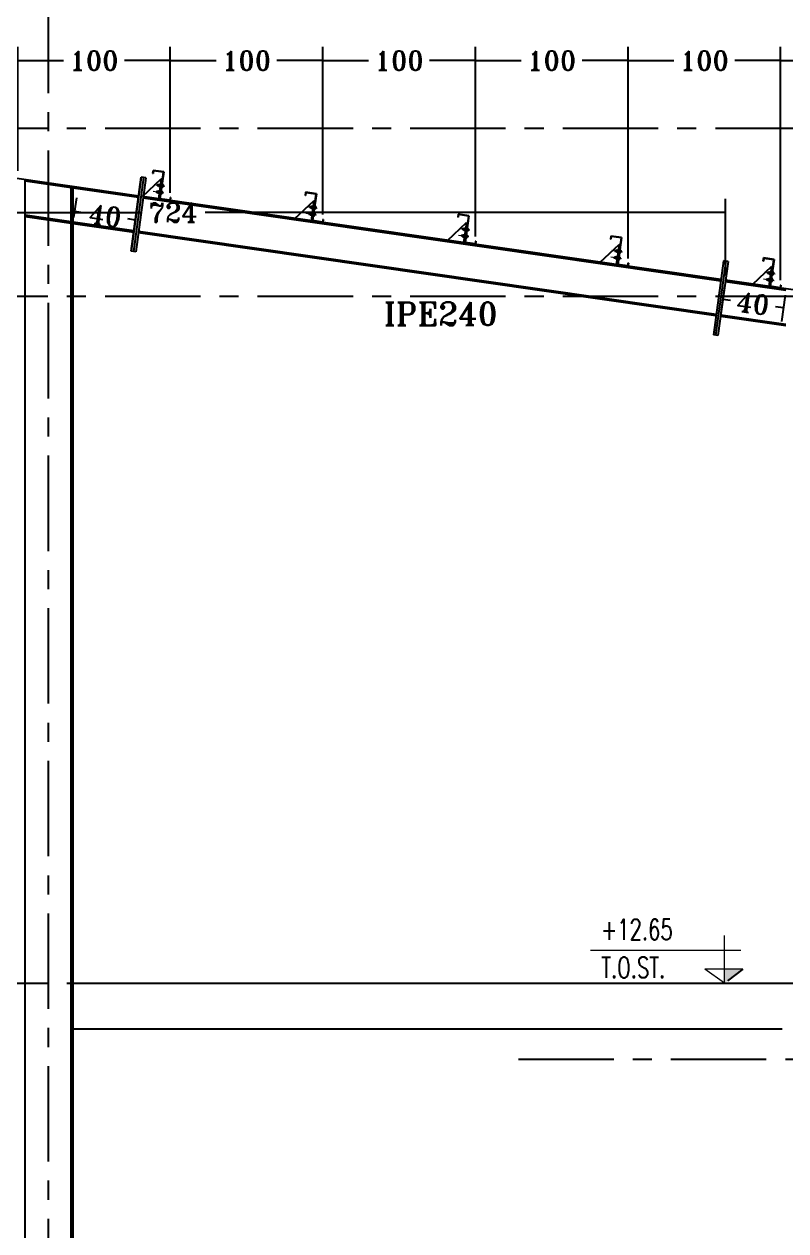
# Model space of a CAD drawing. Header units: inches. Extents: x 460503 to 460688, y 47570 to 48852.
# Drawn here: x 460543.02 to 460553.01, y 48037.33 to 48053.14 of the extents above; entities that cross this region are included whole.
import ezdxf

# ---------------------------------------------------------------- set-up
doc = ezdxf.new("R2010")
doc.units = ezdxf.units.IN
doc.header["$MEASUREMENT"] = 0
doc.linetypes.add('CENTER', pattern=[2, 1.25, -0.25, 0.25, -0.25])
doc.linetypes.add('HIDDEN', pattern=[0.375, 0.25, -0.125])
doc.layers.add('2', color=2, linetype='Continuous', lineweight=9)
doc.layers.add('TEXT', color=250, linetype='Continuous', lineweight=30)
for name, color, linetype in [('2H', 2, 'HIDDEN'), ('3', 3, 'HIDDEN'), ('3G', 3, 'Continuous'), ('AXE', 1, 'CENTER'), ('LEVEL', 3, 'HIDDEN'), ('TIE', 2, 'Continuous')]:
    doc.layers.add(name, color=color, linetype=linetype)
doc.styles.add('ROMANS', font='ROMANS', dxfattribs={"width": 0.8})
doc.styles.add('ROMANT', font='romant')
doc.dimstyles.new('1-50', dxfattribs={"dimscale": 0, "dimtxt": 0.25, "dimasz": 0.18, "dimexe": 0.18, "dimexo": 0.0625, "dimgap": 0.09, "dimtad": 0, "dimdec": 0, "dimlfac": 50, "dimzin": 0, "dimdsep": 46, "dimtxsty": 'ROMANT', "dimblk": 'OBLIQUE', "dimcen": 0.09, "dimclrd": 1, "dimclre": 1, "dimclrt": 2, "dimadec": 0, "dimazin": 0, "dimtfac": 1, "dimtdec": 0, "dimtofl": 0, "dimtmove": 2, "dimatfit": 3, "dimldrblk": 'OBLIQUE', "dimfxl": 0.18, "dimtolj": 1, "dimtzin": 0, "dimarcsym": 0})

# ---------------------------------------------------------------- blocks, each defined once
blk = doc.blocks.new('TIE')
at = {"layer": 'TIE'}
for p, q in [((-3.48, 20), (4.44, 21.17)), ((-3.48, 20), (-0.54, 0.21)), ((-3.13, 19.74), (4.19, 20.83)), ((-3.13, 19.74), (-0.2, -0.04)), ((4.19, 20.83), (4.48, 18.85)), ((4.44, 21.17), (4.78, 18.9)), ((4.48, 18.85), (4.78, 18.9)), ((-1.61, 14.91), (-2.4, 14.8)), ((-1.61, 14.91), (-2.4, 14.8)), ((12.45, 1.85), (-1.61, 14.91)), ((-1.61, 14.91), (0.59, 0.09)), ((-8.45, 1.06), (-8.15, 1.1)), ((-8.45, 1.06), (-8.11, -1.22)), ((-8.15, 1.1), (-7.86, -0.87)), ((-7.86, -0.87), (-0.54, 0.21)), ((-0.2, -0.04), (12.45, 1.85)), ((-8.11, -1.22), (-0.2, -0.04))]:
    blk.add_line(p, q, dxfattribs=at)
blk = doc.blocks.new('*D542')
at = {"color": 1, "lineweight": -2, "transparency": 16777216}
for p, q in [((460537.735, 48051.672), (460537.735, 48050.496)), ((460552.213, 48049.851), (460552.213, 48050.856)), ((460537.735, 48050.676), (460544.557, 48050.676)), ((460552.213, 48050.676), (460545.392, 48050.676))]:
    blk.add_line(p, q, dxfattribs=at)
at = {"layer": 'Defpoints', "color": 0, "transparency": 16777216}
for p in [(460537.735, 48051.735), (460537.735, 48050.676), (460552.213, 48049.788, 0.005)]:
    blk.add_point(p, dxfattribs=at)
at = {"color": 2, "transparency": 16777216, "insert": (460544.974, 48050.676), "char_height": 0.25, "attachment_point": 5, "style": 'ROMANT'}
blk.add_mtext('\\A1;724', dxfattribs=at)
blk = doc.blocks.new('_OBLIQUE')
blk = doc.blocks.new('*D554')
at = {"color": 1, "lineweight": -2, "transparency": 16777216}
for p, q in [((460542.936, 48051.223), (460542.936, 48052.847)), ((460544.936, 48050.936), (460544.936, 48052.847)), ((460542.936, 48052.667), (460543.536, 48052.667)), ((460544.936, 48052.667), (460544.335, 48052.667))]:
    blk.add_line(p, q, dxfattribs=at)
at = {"layer": 'Defpoints', "color": 0, "transparency": 16777216}
for p in [(460544.936, 48052.667), (460542.936, 48051.161), (460544.936, 48050.874)]:
    blk.add_point(p, dxfattribs=at)
at = {"color": 2, "transparency": 16777216, "insert": (460543.936, 48052.667), "char_height": 0.25, "attachment_point": 5, "rotation": 0, "style": 'ROMANT'}
blk.add_mtext('\\A1;100', dxfattribs=at)
blk = doc.blocks.new('*D555')
at = {"color": 1, "lineweight": -2, "transparency": 16777216}
for p, q in [((460544.936, 48050.936), (460544.936, 48052.847)), ((460546.936, 48050.649), (460546.936, 48052.847)), ((460544.936, 48052.667), (460545.536, 48052.667)), ((460546.936, 48052.667), (460546.335, 48052.667))]:
    blk.add_line(p, q, dxfattribs=at)
at = {"layer": 'Defpoints', "color": 0, "transparency": 16777216}
for p in [(460546.936, 48052.667), (460544.936, 48050.874), (460546.936, 48050.587)]:
    blk.add_point(p, dxfattribs=at)
at = {"color": 2, "transparency": 16777216, "insert": (460545.936, 48052.667), "char_height": 0.25, "attachment_point": 5, "rotation": 0, "style": 'ROMANT'}
blk.add_mtext('\\A1;100', dxfattribs=at)
blk = doc.blocks.new('*D556')
at = {"color": 1, "lineweight": -2, "transparency": 16777216}
for p, q in [((460546.936, 48050.649), (460546.936, 48052.847)), ((460548.936, 48050.362), (460548.936, 48052.847)), ((460546.936, 48052.667), (460547.536, 48052.667)), ((460548.936, 48052.667), (460548.335, 48052.667))]:
    blk.add_line(p, q, dxfattribs=at)
at = {"layer": 'Defpoints', "color": 0, "transparency": 16777216}
for p in [(460548.936, 48052.667), (460546.936, 48050.587), (460548.936, 48050.3)]:
    blk.add_point(p, dxfattribs=at)
at = {"color": 2, "transparency": 16777216, "insert": (460547.936, 48052.667), "char_height": 0.25, "attachment_point": 5, "rotation": 0, "style": 'ROMANT'}
blk.add_mtext('\\A1;100', dxfattribs=at)
blk = doc.blocks.new('*D557')
at = {"color": 1, "lineweight": -2, "transparency": 16777216}
for p, q in [((460548.936, 48050.362), (460548.936, 48052.847)), ((460550.936, 48050.075), (460550.936, 48052.847)), ((460548.936, 48052.667), (460549.536, 48052.667)), ((460550.936, 48052.667), (460550.335, 48052.667))]:
    blk.add_line(p, q, dxfattribs=at)
at = {"layer": 'Defpoints', "color": 0, "transparency": 16777216}
for p in [(460550.936, 48052.667), (460548.936, 48050.3), (460550.936, 48050.013)]:
    blk.add_point(p, dxfattribs=at)
at = {"color": 2, "transparency": 16777216, "insert": (460549.936, 48052.667), "char_height": 0.25, "attachment_point": 5, "rotation": 0, "style": 'ROMANT'}
blk.add_mtext('\\A1;100', dxfattribs=at)
blk = doc.blocks.new('*D558')
at = {"color": 1, "lineweight": -2, "transparency": 16777216}
for p, q in [((460550.936, 48050.075), (460550.936, 48052.847)), ((460552.936, 48049.788), (460552.936, 48052.847)), ((460550.936, 48052.667), (460551.536, 48052.667)), ((460552.936, 48052.667), (460552.335, 48052.667))]:
    blk.add_line(p, q, dxfattribs=at)
at = {"layer": 'Defpoints', "color": 0, "transparency": 16777216}
for p in [(460552.936, 48052.667), (460550.936, 48050.013), (460552.936, 48049.726)]:
    blk.add_point(p, dxfattribs=at)
at = {"color": 2, "transparency": 16777216, "insert": (460551.936, 48052.667), "char_height": 0.25, "attachment_point": 5, "rotation": 0, "style": 'ROMANT'}
blk.add_mtext('\\A1;100', dxfattribs=at)
blk = doc.blocks.new('*D559')
at = {"color": 1, "lineweight": -2, "transparency": 16777216}
for p, q in [((460552.936, 48049.788), (460552.936, 48052.847)), ((460554.935, 48049.501), (460554.935, 48052.847)), ((460552.936, 48052.667), (460553.536, 48052.667)), ((460554.935, 48052.667), (460554.335, 48052.667))]:
    blk.add_line(p, q, dxfattribs=at)
at = {"layer": 'Defpoints', "color": 0, "transparency": 16777216}
for p in [(460554.935, 48052.667), (460552.936, 48049.726), (460554.935, 48049.439, 0.005)]:
    blk.add_point(p, dxfattribs=at)
at = {"color": 2, "transparency": 16777216, "insert": (460553.936, 48052.667), "char_height": 0.25, "attachment_point": 5, "rotation": 0, "style": 'ROMANT'}
blk.add_mtext('\\A1;100', dxfattribs=at)
blk = doc.blocks.new('*D624')
at = {"color": 1, "lineweight": -2, "transparency": 16777216}
for p, q in [((460552.202, 48049.706), (460552.153, 48049.363)), ((460552.996, 48049.592), (460552.947, 48049.249)), ((460552.178, 48049.541), (460552.28, 48049.527)), ((460552.973, 48049.427), (460552.871, 48049.442))]:
    blk.add_line(p, q, dxfattribs=at)
at = {"layer": 'Defpoints', "color": 0, "transparency": 16777216}
for p in [(460552.211, 48049.768, 0.005), (460553.005, 48049.654, 0.005), (460552.178, 48049.541)]:
    blk.add_point(p, dxfattribs=at)
at = {"color": 2, "transparency": 16777216, "insert": (460552.575, 48049.484), "char_height": 0.25, "attachment_point": 5, "rotation": 351.8333, "style": 'ROMANT'}
blk.add_mtext('\\A1;40', dxfattribs=at)
blk = doc.blocks.new('*D625')
at = {"color": 1, "lineweight": -2, "transparency": 16777216}
for p, q in [((460543.674, 48050.612), (460543.711, 48050.87)), ((460544.469, 48050.498), (460544.506, 48050.756)), ((460543.686, 48050.692), (460543.788, 48050.677)), ((460544.48, 48050.577), (460544.378, 48050.592))]:
    blk.add_line(p, q, dxfattribs=at)
at = {"layer": 'Defpoints', "color": 0, "transparency": 16777216}
for p in [(460543.665, 48050.55, 0.002), (460544.48, 48050.577), (460544.46, 48050.436, 0.002)]:
    blk.add_point(p, dxfattribs=at)
at = {"color": 2, "transparency": 16777216, "insert": (460544.083, 48050.635), "char_height": 0.25, "attachment_point": 5, "rotation": 351.8333, "style": 'ROMANT'}
blk.add_mtext('\\A1;40', dxfattribs=at)

msp = doc.modelspace()

# ---------------------------------------------------------------- linework, layer by layer
at = {"layer": '2'}
for p, q in [((460544.72541626, 48051.04195408), (460544.86342571, 48051.02194012)), ((460544.76726606, 48051.0466356), (460544.76421139, 48051.02557166)), ((460544.76421139, 48051.02557166), (460544.78071138, 48051.02317885)), ((460544.76478059, 48051.02949668), (460544.77615358, 48051.04534675)), ((460544.76616278, 48051.03902781), (460544.77121114, 48051.04606349)), ((460544.76711848, 48051.02515008), (460544.78109601, 48051.04463)), ((460544.76726606, 48051.0466356), (460544.78376605, 48051.04424279)), ((460544.77206091, 48051.02443333), (460544.78313056, 48051.03986064)), ((460544.77700335, 48051.02371659), (460544.78174837, 48051.03032952)), ((460544.78416666, 48051.04700525), (460544.78031078, 48051.02041639)), ((460544.78031078, 48051.02041639), (460544.78322911, 48051.0158269)), ((460544.78145135, 48051.02270104), (460544.7806129, 48051.02220008)), ((460544.78189387, 48051.02473098), (460544.78110428, 48051.02558847)), ((460544.78322911, 48051.0158269), (460544.79639191, 48051.01391804)), ((460544.78444972, 48051.042866), (460544.78353017, 48051.04231658)), ((460544.78474715, 48051.04491698), (460544.78402155, 48051.04570498)), ((460544.78826849, 48051.0505767), (460544.78416666, 48051.04700525)), ((460544.78463227, 48051.0232868), (460544.79748036, 48051.02142359)), ((460544.78748555, 48051.0434728), (460544.80040618, 48051.04159907)), ((460544.78826849, 48051.0505767), (460544.80143129, 48051.04866784)), ((460544.80145674, 48051.04884335), (460544.79636646, 48051.01374254)), ((460544.80143129, 48051.04866784), (460544.79639191, 48051.01391804)), ((460544.79786699, 48051.01173298), (460544.80137707, 48051.01122396)), ((460544.8084769, 48051.04782529), (460544.80338662, 48051.01272448)), ((460544.80346629, 48051.05034387), (460544.80697638, 48051.04983484)), ((460544.80440443, 48051.01974292), (460544.82371153, 48051.01695457)), ((460544.8074591, 48051.04080686), (460544.8267662, 48051.03801851)), ((460544.827784, 48051.04503694), (460544.82269373, 48051.00993613)), ((460544.83477871, 48051.04384338), (460544.82973934, 48051.00909358)), ((460544.82979356, 48051.04653747), (460544.83330364, 48051.04602844)), ((460544.84037251, 48051.01670033), (460544.83103875, 48051.0180539)), ((460544.8428856, 48051.03351897), (460544.8334793, 48051.03488306)), ((460544.84336037, 48051.04259888), (460544.83477871, 48051.04384338)), ((460544.843256, 48051.01523512), (460544.8439176, 48051.01451661)), ((460544.84340834, 48051.01730713), (460544.84440898, 48051.01790501)), ((460544.84727353, 48051.03735826), (460544.84356162, 48051.01176223)), ((460544.845624, 48051.0320748), (460544.8463496, 48051.0312868)), ((460544.84592143, 48051.03412577), (460544.84684098, 48051.03467519)), ((460544.71302228, 48050.95463876), (460544.85103172, 48050.9346248)), ((460544.75460922, 48050.9593584), (460544.75155455, 48050.93829446)), ((460544.75155455, 48050.93829446), (460544.76805455, 48050.93590165)), ((460544.75212376, 48050.94221948), (460544.76349674, 48050.95806955)), ((460544.75350595, 48050.95175061), (460544.7585543, 48050.95878629)), ((460544.75446164, 48050.93787288), (460544.76843918, 48050.9573528)), ((460544.75460922, 48050.9593584), (460544.77110922, 48050.95696559)), ((460544.75940408, 48050.93715613), (460544.77047372, 48050.95258344)), ((460544.76434652, 48050.93643939), (460544.76909153, 48050.94305232)), ((460544.77150982, 48050.95972805), (460544.76765394, 48050.93313919)), ((460544.76765394, 48050.93313919), (460544.77057228, 48050.9285497)), ((460544.76879451, 48050.93542384), (460544.76795606, 48050.93492288)), ((460544.76923703, 48050.93745378), (460544.76844744, 48050.93831127)), ((460544.77057228, 48050.9285497), (460544.78373508, 48050.92664084)), ((460544.77179288, 48050.9555888), (460544.77087333, 48050.95503938)), ((460544.77209031, 48050.95763978), (460544.77136471, 48050.95842778)), ((460544.77561165, 48050.9632995), (460544.77150982, 48050.95972805)), ((460544.77197543, 48050.9360096), (460544.78482352, 48050.93414639)), ((460544.77482871, 48050.95619561), (460544.78774935, 48050.95432187)), ((460544.77561165, 48050.9632995), (460544.78877445, 48050.96139064)), ((460544.7887999, 48050.96156615), (460544.78370963, 48050.92646534)), ((460544.78877445, 48050.96139064), (460544.78373508, 48050.92664084)), ((460544.78521015, 48050.92445578), (460544.78872023, 48050.92394676)), ((460544.79582007, 48050.96054809), (460544.79072979, 48050.92544728)), ((460544.79080946, 48050.96306667), (460544.79431954, 48050.96255764)), ((460544.79174759, 48050.93246572), (460544.81105469, 48050.92967737)), ((460544.79480226, 48050.95352966), (460544.81410936, 48050.95074131)), ((460544.81512717, 48050.95775974), (460544.81003689, 48050.92265893)), ((460544.81153742, 48050.92064938), (460544.8150475, 48050.92014035)), ((460544.82212188, 48050.95656618), (460544.8170825, 48050.92181638)), ((460544.82566416, 48050.92057188), (460544.8170825, 48050.92181638)), ((460544.81713672, 48050.95926027), (460544.8206468, 48050.95875124)), ((460544.82771567, 48050.92942313), (460544.81838192, 48050.9307767)), ((460544.83022876, 48050.94624177), (460544.82082246, 48050.94760586)), ((460544.83070354, 48050.95532168), (460544.82212188, 48050.95656618)), ((460544.82419425, 48051.00792658), (460544.82770433, 48051.00741755)), ((460544.838321, 48051.00784908), (460544.82973934, 48051.00909358)), ((460544.83059916, 48050.92795792), (460544.83126077, 48050.92723941)), ((460544.8307515, 48050.93002993), (460544.83175215, 48050.93062781)), ((460544.83461669, 48050.95008106), (460544.83090478, 48050.92448503)), ((460544.83296716, 48050.9447976), (460544.83369276, 48050.9440096)), ((460544.83326459, 48050.94684857), (460544.83418414, 48050.94739799)), ((460546.72541627, 48050.75493516), (460546.86342572, 48050.7349212)), ((460546.76726607, 48050.75961668), (460546.7642114, 48050.73855274)), ((460546.7642114, 48050.73855274), (460546.7807114, 48050.73615993)), ((460546.76478061, 48050.74247776), (460546.77615359, 48050.75832783)), ((460546.7661628, 48050.75200889), (460546.77121115, 48050.75904457)), ((460546.76711849, 48050.73813116), (460546.78109603, 48050.75761108)), ((460546.76726607, 48050.75961668), (460546.78376607, 48050.75722387)), ((460546.77206093, 48050.73741441), (460546.78313057, 48050.75284172)), ((460546.77700337, 48050.73669767), (460546.78174838, 48050.7433106)), ((460546.78416668, 48050.75998634), (460546.78031079, 48050.73339747)), ((460546.78031079, 48050.73339747), (460546.78322913, 48050.72880798)), ((460546.78145136, 48050.73568213), (460546.78061291, 48050.73518116)), ((460546.78189388, 48050.73771206), (460546.78110429, 48050.73856955)), ((460546.78322913, 48050.72880798), (460546.79639193, 48050.72689912)), ((460546.78444973, 48050.75584709), (460546.78353018, 48050.75529766)), ((460546.78474716, 48050.75789806), (460546.78402156, 48050.75868606)), ((460546.7882685, 48050.76355778), (460546.78416668, 48050.75998634)), ((460546.78463228, 48050.73626788), (460546.79748037, 48050.73440467)), ((460546.78748556, 48050.75645389), (460546.8004062, 48050.75458015)), ((460546.7882685, 48050.76355778), (460546.8014313, 48050.76164892)), ((460546.80145675, 48050.76182443), (460546.79636648, 48050.72672362)), ((460546.8014313, 48050.76164892), (460546.79639193, 48050.72689912)), ((460546.797867, 48050.72471406), (460546.80137708, 48050.72420504)), ((460546.80847692, 48050.76080637), (460546.80338664, 48050.72570556)), ((460546.80346631, 48050.76332495), (460546.80697639, 48050.76281592)), ((460546.80440444, 48050.732724), (460546.82371155, 48050.72993565)), ((460546.80745911, 48050.75378794), (460546.82676621, 48050.75099959)), ((460546.82778402, 48050.75801802), (460546.82269374, 48050.72291721)), ((460546.82419427, 48050.72090766), (460546.82770435, 48050.72039863)), ((460546.83477873, 48050.75682446), (460546.82973935, 48050.72207466)), ((460546.83832101, 48050.72083016), (460546.82973935, 48050.72207466)), ((460546.82979357, 48050.75951855), (460546.83330365, 48050.75900952)), ((460546.84037252, 48050.72968141), (460546.83103877, 48050.73103498)), ((460546.84288561, 48050.74650005), (460546.83347931, 48050.74786414)), ((460546.84336039, 48050.75557996), (460546.83477873, 48050.75682446)), ((460546.84325601, 48050.7282162), (460546.84391762, 48050.72749769)), ((460546.84340835, 48050.73028821), (460546.844409, 48050.73088609)), ((460546.84727354, 48050.75033934), (460546.84356163, 48050.72474331)), ((460546.84562401, 48050.74505588), (460546.84634961, 48050.74426788)), ((460546.84592144, 48050.74710685), (460546.84684099, 48050.74765627)), ((460546.71302229, 48050.66761984), (460546.85103174, 48050.64760588)), ((460546.75460924, 48050.67233948), (460546.75155457, 48050.65127554)), ((460546.75155457, 48050.65127554), (460546.76805456, 48050.64888273)), ((460546.75212377, 48050.65520056), (460546.76349676, 48050.67105063)), ((460546.75350596, 48050.66473169), (460546.75855432, 48050.67176737)), ((460546.75446166, 48050.65085396), (460546.76843919, 48050.67033388)), ((460546.75460924, 48050.67233948), (460546.77110923, 48050.66994667)), ((460546.75940409, 48050.65013721), (460546.77047374, 48050.66556452)), ((460546.76434653, 48050.64942047), (460546.76909154, 48050.6560334)), ((460546.77150984, 48050.67270914), (460546.76765395, 48050.64612027)), ((460546.76765395, 48050.64612027), (460546.77057229, 48050.64153078)), ((460546.76879453, 48050.64840493), (460546.76795608, 48050.64790396)), ((460546.76923704, 48050.65043486), (460546.76844746, 48050.65129235)), ((460546.77057229, 48050.64153078), (460546.78373509, 48050.63962192)), ((460546.77179289, 48050.66856989), (460546.77087335, 48050.66802046)), ((460546.77209032, 48050.67062086), (460546.77136473, 48050.67140886)), ((460546.77561166, 48050.67628058), (460546.77150984, 48050.67270914)), ((460546.77197545, 48050.64899069), (460546.78482354, 48050.64712747)), ((460546.77482873, 48050.66917669), (460546.78774936, 48050.66730295)), ((460546.77561166, 48050.67628058), (460546.78877447, 48050.67437172)), ((460546.78879992, 48050.67454723), (460546.78370964, 48050.63944642)), ((460546.78877447, 48050.67437172), (460546.78373509, 48050.63962192)), ((460546.78521017, 48050.63743686), (460546.78872025, 48050.63692784)), ((460546.79582008, 48050.67352917), (460546.7907298, 48050.63842836)), ((460546.79080947, 48050.67604775), (460546.79431955, 48050.67553873)), ((460546.79174761, 48050.6454468), (460546.81105471, 48050.64265845)), ((460546.79480228, 48050.66651074), (460546.81410938, 48050.66372239)), ((460546.81512718, 48050.67074082), (460546.8100369, 48050.63564001)), ((460546.81153743, 48050.63363046), (460546.81504751, 48050.63312143)), ((460546.82212189, 48050.66954726), (460546.81708252, 48050.63479746)), ((460546.82566418, 48050.63355296), (460546.81708252, 48050.63479746)), ((460546.81713674, 48050.67224135), (460546.82064682, 48050.67173232)), ((460546.82771569, 48050.64240421), (460546.81838193, 48050.64375778)), ((460546.83022878, 48050.65922285), (460546.82082248, 48050.66058694)), ((460546.83070355, 48050.66830276), (460546.82212189, 48050.66954726)), ((460546.83059918, 48050.640939), (460546.83126078, 48050.64022049)), ((460546.83075152, 48050.64301101), (460546.83175216, 48050.64360889)), ((460546.8346167, 48050.66306214), (460546.8309048, 48050.63746611)), ((460546.83296718, 48050.65777868), (460546.83369277, 48050.65699068)), ((460546.83326461, 48050.65982965), (460546.83418416, 48050.66037907)), ((460548.71302229, 48050.38060093), (460548.85103174, 48050.36058696)), ((460548.72541627, 48050.46791625), (460548.86342572, 48050.44790228)), ((460548.75460924, 48050.38532057), (460548.75155457, 48050.36425663)), ((460548.75212377, 48050.36818165), (460548.76349676, 48050.38403171)), ((460548.75350596, 48050.37771277), (460548.75855432, 48050.38474846)), ((460548.75446166, 48050.36383504), (460548.76843919, 48050.38331496)), ((460548.75460924, 48050.38532057), (460548.77110923, 48050.38292776)), ((460548.75940409, 48050.3631183), (460548.77047374, 48050.3785456)), ((460548.76726607, 48050.47259777), (460548.7642114, 48050.45153383)), ((460548.7642114, 48050.45153383), (460548.7807114, 48050.44914102)), ((460548.76478061, 48050.45545885), (460548.77615359, 48050.47130891)), ((460548.7661628, 48050.46498997), (460548.77121115, 48050.47202566)), ((460548.76711849, 48050.45111224), (460548.78109603, 48050.47059216)), ((460548.76726607, 48050.47259777), (460548.78376607, 48050.47020496)), ((460548.77150984, 48050.38569022), (460548.76765395, 48050.35910136)), ((460548.77179289, 48050.38155097), (460548.77087335, 48050.38100155)), ((460548.77209032, 48050.38360194), (460548.77136473, 48050.38438994)), ((460548.77561166, 48050.38926166), (460548.77150984, 48050.38569022)), ((460548.77206093, 48050.4503955), (460548.78313057, 48050.4658228)), ((460548.77482873, 48050.38215777), (460548.78774936, 48050.38028403)), ((460548.77561166, 48050.38926166), (460548.78877447, 48050.38735281)), ((460548.77700337, 48050.44967875), (460548.78174838, 48050.45629168)), ((460548.78416668, 48050.47296742), (460548.78031079, 48050.44637856)), ((460548.78031079, 48050.44637856), (460548.78322913, 48050.44178906)), ((460548.78145136, 48050.44866321), (460548.78061291, 48050.44816224)), ((460548.78189388, 48050.45069314), (460548.78110429, 48050.45155064)), ((460548.78322913, 48050.44178906), (460548.79639193, 48050.43988021)), ((460548.78444973, 48050.46882817), (460548.78353018, 48050.46827875)), ((460548.78879992, 48050.38752831), (460548.78370964, 48050.3524275)), ((460548.78877447, 48050.38735281), (460548.78373509, 48050.35260301)), ((460548.78474716, 48050.47087914), (460548.78402156, 48050.47166714)), ((460548.7882685, 48050.47653886), (460548.78416668, 48050.47296742)), ((460548.78463228, 48050.44924897), (460548.79748037, 48050.44738575)), ((460548.78748556, 48050.46943497), (460548.8004062, 48050.46756123)), ((460548.7882685, 48050.47653886), (460548.8014313, 48050.47463001)), ((460548.79582008, 48050.38651025), (460548.7907298, 48050.35140945)), ((460548.79080947, 48050.38902884), (460548.79431955, 48050.38851981)), ((460548.79480228, 48050.37949182), (460548.81410938, 48050.37670347)), ((460548.80145675, 48050.47480551), (460548.79636648, 48050.4397047)), ((460548.8014313, 48050.47463001), (460548.79639193, 48050.43988021)), ((460548.797867, 48050.43769515), (460548.80137708, 48050.43718612)), ((460548.80847692, 48050.47378745), (460548.80338664, 48050.43868665)), ((460548.80346631, 48050.47630604), (460548.80697639, 48050.47579701)), ((460548.80440444, 48050.44570508), (460548.82371155, 48050.44291673)), ((460548.80745911, 48050.46676902), (460548.82676621, 48050.46398067)), ((460548.81512718, 48050.3837219), (460548.8100369, 48050.3486211)), ((460548.82212189, 48050.38252834), (460548.81708252, 48050.34777854)), ((460548.81713674, 48050.38522243), (460548.82064682, 48050.3847134)), ((460548.83070355, 48050.38128384), (460548.82212189, 48050.38252834)), ((460548.82778402, 48050.4709991), (460548.82269374, 48050.4358983)), ((460548.82419427, 48050.43388874), (460548.82770435, 48050.43337971)), ((460548.83477873, 48050.46980554), (460548.82973935, 48050.43505574)), ((460548.83832101, 48050.43381124), (460548.82973935, 48050.43505574)), ((460548.82979357, 48050.47249963), (460548.83330365, 48050.4719906)), ((460548.84037252, 48050.44266249), (460548.83103877, 48050.44401606)), ((460548.84288561, 48050.45948113), (460548.83347931, 48050.46084522)), ((460548.84336039, 48050.46856104), (460548.83477873, 48050.46980554)), ((460548.84325601, 48050.44119728), (460548.84391762, 48050.44047878)), ((460548.84340835, 48050.44326929), (460548.844409, 48050.44386717)), ((460548.84727354, 48050.46332042), (460548.84356163, 48050.43772439)), ((460548.84562401, 48050.45803696), (460548.84634961, 48050.45724896)), ((460548.84592144, 48050.46008793), (460548.84684099, 48050.46063736)), ((460548.75155457, 48050.36425663), (460548.76805456, 48050.36186382)), ((460548.76434653, 48050.36240155), (460548.76909154, 48050.36901448)), ((460548.76765395, 48050.35910136), (460548.77057229, 48050.35451186)), ((460548.76879453, 48050.36138601), (460548.76795608, 48050.36088504)), ((460548.76923704, 48050.36341594), (460548.76844746, 48050.36427344)), ((460548.77057229, 48050.35451186), (460548.78373509, 48050.35260301)), ((460548.77197545, 48050.36197177), (460548.78482354, 48050.36010855)), ((460548.78521017, 48050.35041795), (460548.78872025, 48050.34990892)), ((460548.79174761, 48050.35842788), (460548.81105471, 48050.35563953)), ((460548.81153743, 48050.34661154), (460548.81504751, 48050.34610251)), ((460548.82566418, 48050.34653404), (460548.81708252, 48050.34777854)), ((460548.82771569, 48050.35538529), (460548.81838193, 48050.35673886)), ((460548.83022878, 48050.37220393), (460548.82082248, 48050.37356802)), ((460548.83059918, 48050.35392008), (460548.83126078, 48050.35320158)), ((460548.83075152, 48050.35599209), (460548.83175216, 48050.35658997)), ((460548.8346167, 48050.37604322), (460548.8309048, 48050.35044719)), ((460548.83296718, 48050.37075976), (460548.83369277, 48050.36997176)), ((460548.83326461, 48050.37281073), (460548.83418416, 48050.37336016)), ((460550.71302229, 48050.09358201), (460550.85103174, 48050.07356804)), ((460550.72541627, 48050.18089733), (460550.86342572, 48050.16088336)), ((460550.75460924, 48050.09830165), (460550.75155457, 48050.07723771)), ((460550.75155457, 48050.07723771), (460550.76805456, 48050.0748449)), ((460550.75212377, 48050.08116273), (460550.76349676, 48050.09701279)), ((460550.75350596, 48050.09069385), (460550.75855432, 48050.09772954)), ((460550.75446166, 48050.07681613), (460550.76843919, 48050.09629605)), ((460550.75460924, 48050.09830165), (460550.77110923, 48050.09590884)), ((460550.75940409, 48050.07609938), (460550.77047374, 48050.09152669)), ((460550.76726607, 48050.18557885), (460550.7642114, 48050.16451491)), ((460550.7642114, 48050.16451491), (460550.7807114, 48050.1621221)), ((460550.76434653, 48050.07538263), (460550.76909154, 48050.08199556)), ((460550.76478061, 48050.16843993), (460550.77615359, 48050.18428999)), ((460550.7661628, 48050.17797105), (460550.77121115, 48050.18500674)), ((460550.76711849, 48050.16409333), (460550.78109603, 48050.18357325)), ((460550.76726607, 48050.18557885), (460550.78376607, 48050.18318604)), ((460550.77150984, 48050.0986713), (460550.76765395, 48050.07208244)), ((460550.76765395, 48050.07208244), (460550.77057229, 48050.06749294)), ((460550.76879453, 48050.07436709), (460550.76795608, 48050.07386612)), ((460550.76923704, 48050.07639702), (460550.76844746, 48050.07725452)), ((460550.77057229, 48050.06749294), (460550.78373509, 48050.06558409)), ((460550.77179289, 48050.09453205), (460550.77087335, 48050.09398263)), ((460550.77209032, 48050.09658302), (460550.77136473, 48050.09737102)), ((460550.77561166, 48050.10224274), (460550.77150984, 48050.0986713)), ((460550.77197545, 48050.07495285), (460550.78482354, 48050.07308964)), ((460550.77206093, 48050.16337658), (460550.78313057, 48050.17880389)), ((460550.77482873, 48050.09513885), (460550.78774936, 48050.09326512)), ((460550.77561166, 48050.10224274), (460550.78877447, 48050.10033389)), ((460550.77700337, 48050.16265983), (460550.78174838, 48050.16927276)), ((460550.78416668, 48050.1859485), (460550.78031079, 48050.15935964)), ((460550.78031079, 48050.15935964), (460550.78322913, 48050.15477014)), ((460550.78145136, 48050.16164429), (460550.78061291, 48050.16114332)), ((460550.78189388, 48050.16367422), (460550.78110429, 48050.16453172)), ((460550.78322913, 48050.15477014), (460550.79639193, 48050.15286129)), ((460550.78444973, 48050.18180925), (460550.78353018, 48050.18125983)), ((460550.78879992, 48050.10050939), (460550.78370964, 48050.06540858)), ((460550.78877447, 48050.10033389), (460550.78373509, 48050.06558409)), ((460550.78474716, 48050.18386022), (460550.78402156, 48050.18464822)), ((460550.7882685, 48050.18951994), (460550.78416668, 48050.1859485)), ((460550.78463228, 48050.16223005), (460550.79748037, 48050.16036684)), ((460550.78521017, 48050.06339903), (460550.78872025, 48050.06289)), ((460550.78748556, 48050.18241605), (460550.8004062, 48050.18054232)), ((460550.7882685, 48050.18951994), (460550.8014313, 48050.18761109)), ((460550.79582008, 48050.09949134), (460550.7907298, 48050.06439053)), ((460550.79080947, 48050.10200992), (460550.79431955, 48050.10150089)), ((460550.79174761, 48050.07140896), (460550.81105471, 48050.06862061)), ((460550.79480228, 48050.0924729), (460550.81410938, 48050.08968455)), ((460550.80145675, 48050.18778659), (460550.79636648, 48050.15268578)), ((460550.8014313, 48050.18761109), (460550.79639193, 48050.15286129)), ((460550.797867, 48050.15067623), (460550.80137708, 48050.1501672)), ((460550.80847692, 48050.18676854), (460550.80338664, 48050.15166773)), ((460550.80346631, 48050.18928712), (460550.80697639, 48050.18877809)), ((460550.80440444, 48050.15868616), (460550.82371155, 48050.15589781)), ((460550.80745911, 48050.1797501), (460550.82676621, 48050.17696175)), ((460550.81512718, 48050.09670299), (460550.8100369, 48050.06160218)), ((460550.82212189, 48050.09550943), (460550.81708252, 48050.06075963)), ((460550.81713674, 48050.09820351), (460550.82064682, 48050.09769449)), ((460550.82771569, 48050.06836638), (460550.81838193, 48050.06971995)), ((460550.83022878, 48050.08518502), (460550.82082248, 48050.08654911)), ((460550.83070355, 48050.09426492), (460550.82212189, 48050.09550943)), ((460550.82778402, 48050.18398019), (460550.82269374, 48050.14887938)), ((460550.82419427, 48050.14686982), (460550.82770435, 48050.1463608)), ((460550.83477873, 48050.18278663), (460550.82973935, 48050.14803683)), ((460550.83832101, 48050.14679232), (460550.82973935, 48050.14803683)), ((460550.82979357, 48050.18548071), (460550.83330365, 48050.18497168)), ((460550.83059918, 48050.06690116), (460550.83126078, 48050.06618266)), ((460550.83075152, 48050.06897318), (460550.83175216, 48050.06957106)), ((460550.8346167, 48050.0890243), (460550.8309048, 48050.06342828)), ((460550.84037252, 48050.15564358), (460550.83103877, 48050.15699715)), ((460550.83296718, 48050.08374084), (460550.83369277, 48050.08295284)), ((460550.83326461, 48050.08579182), (460550.83418416, 48050.08634124)), ((460550.84288561, 48050.17246222), (460550.83347931, 48050.17382631)), ((460550.84336039, 48050.18154212), (460550.83477873, 48050.18278663)), ((460550.84325601, 48050.15417836), (460550.84391762, 48050.15345986)), ((460550.84340835, 48050.15625038), (460550.844409, 48050.15684826)), ((460550.84727354, 48050.1763015), (460550.84356163, 48050.15070548)), ((460550.84562401, 48050.17101804), (460550.84634961, 48050.17023004)), ((460550.84592144, 48050.17306902), (460550.84684099, 48050.17361844)), ((460550.81153743, 48050.05959262), (460550.81504751, 48050.0590836)), ((460550.82566418, 48050.05951512), (460550.81708252, 48050.06075963)), ((460552.71302228, 48049.8065631), (460552.85103172, 48049.78654913)), ((460552.72541626, 48049.89387841), (460552.86342571, 48049.87386445)), ((460552.75460922, 48049.81128273), (460552.75155455, 48049.79021879)), ((460552.75155455, 48049.79021879), (460552.76805455, 48049.78782598)), ((460552.75212376, 48049.79414382), (460552.76349674, 48049.80999388)), ((460552.75350595, 48049.80367494), (460552.7585543, 48049.81071062)), ((460552.75446164, 48049.78979721), (460552.76843918, 48049.80927713)), ((460552.75460922, 48049.81128273), (460552.77110922, 48049.80888993)), ((460552.75940408, 48049.78908047), (460552.77047372, 48049.80450777)), ((460552.76726606, 48049.89855993), (460552.76421139, 48049.87749599)), ((460552.76421139, 48049.87749599), (460552.78071138, 48049.87510318)), ((460552.76434652, 48049.78836372), (460552.76909153, 48049.79497665)), ((460552.76478059, 48049.88142102), (460552.77615358, 48049.89727108)), ((460552.76616278, 48049.89095214), (460552.77121114, 48049.89798782)), ((460552.76711848, 48049.87707441), (460552.78109601, 48049.89655433)), ((460552.76726606, 48049.89855993), (460552.78376605, 48049.89616713)), ((460552.77150982, 48049.81165239), (460552.76765394, 48049.78506352)), ((460552.76765394, 48049.78506352), (460552.77057228, 48049.78047403)), ((460552.76879451, 48049.78734818), (460552.76795606, 48049.78684721)), ((460552.76923703, 48049.78937811), (460552.76844744, 48049.7902356)), ((460552.77057228, 48049.78047403), (460552.78373508, 48049.77856517)), ((460552.77179288, 48049.80751314), (460552.77087333, 48049.80696371)), ((460552.77209031, 48049.80956411), (460552.77136471, 48049.81035211)), ((460552.77561165, 48049.81522383), (460552.77150982, 48049.81165239)), ((460552.77197543, 48049.78793394), (460552.78482352, 48049.78607072)), ((460552.77206091, 48049.87635767), (460552.78313056, 48049.89178497)), ((460552.77482871, 48049.80811994), (460552.78774935, 48049.8062462)), ((460552.77561165, 48049.81522383), (460552.78877445, 48049.81331497)), ((460552.77700335, 48049.87564092), (460552.78174837, 48049.88225385)), ((460552.78416666, 48049.89892959), (460552.78031078, 48049.87234072)), ((460552.78031078, 48049.87234072), (460552.78322911, 48049.86775123)), ((460552.78145135, 48049.87462538), (460552.7806129, 48049.87412441)), ((460552.78189387, 48049.87665531), (460552.78110428, 48049.8775128)), ((460552.78322911, 48049.86775123), (460552.79639191, 48049.86584237)), ((460552.78444972, 48049.89479034), (460552.78353017, 48049.89424091)), ((460552.7887999, 48049.81349048), (460552.78370963, 48049.77838967)), ((460552.78877445, 48049.81331497), (460552.78373508, 48049.77856517)), ((460552.78474715, 48049.89684131), (460552.78402155, 48049.89762931)), ((460552.78826849, 48049.90250103), (460552.78416666, 48049.89892959)), ((460552.78463227, 48049.87521114), (460552.79748036, 48049.87334792)), ((460552.78521015, 48049.77638011), (460552.78872023, 48049.77587109)), ((460552.78748555, 48049.89539714), (460552.80040618, 48049.8935234)), ((460552.78826849, 48049.90250103), (460552.80143129, 48049.90059217)), ((460552.79582007, 48049.81247242), (460552.79072979, 48049.77737161)), ((460552.79080946, 48049.814991), (460552.79431954, 48049.81448198)), ((460552.79174759, 48049.78439005), (460552.81105469, 48049.7816017)), ((460552.79480226, 48049.80545399), (460552.81410936, 48049.80266564)), ((460552.80145674, 48049.90076768), (460552.79636646, 48049.86566687)), ((460552.80143129, 48049.90059217), (460552.79639191, 48049.86584237)), ((460552.79786699, 48049.86365731), (460552.80137707, 48049.86314829)), ((460552.8084769, 48049.89974962), (460552.80338662, 48049.86464881)), ((460552.80346629, 48049.9022682), (460552.80697638, 48049.90175918)), ((460552.80440443, 48049.87166725), (460552.82371153, 48049.8688789)), ((460552.8074591, 48049.89273119), (460552.8267662, 48049.88994284)), ((460552.81512717, 48049.80968407), (460552.81003689, 48049.77458326)), ((460552.81153742, 48049.77257371), (460552.8150475, 48049.77206468)), ((460552.82212188, 48049.80849051), (460552.8170825, 48049.77374071)), ((460552.82566416, 48049.77249621), (460552.8170825, 48049.77374071)), ((460552.81713672, 48049.8111846), (460552.8206468, 48049.81067557)), ((460552.82771567, 48049.78134746), (460552.81838192, 48049.78270103)), ((460552.83022876, 48049.7981661), (460552.82082246, 48049.79953019)), ((460552.83070354, 48049.80724601), (460552.82212188, 48049.80849051)), ((460552.827784, 48049.89696127), (460552.82269373, 48049.86186046)), ((460552.82419425, 48049.85985091), (460552.82770433, 48049.85934188)), ((460552.83477871, 48049.89576771), (460552.82973934, 48049.86101791)), ((460552.838321, 48049.85977341), (460552.82973934, 48049.86101791)), ((460552.82979356, 48049.8984618), (460552.83330364, 48049.89795277)), ((460552.83059916, 48049.77988225), (460552.83126077, 48049.77916374)), ((460552.8307515, 48049.78195426), (460552.83175215, 48049.78255214)), ((460552.83461669, 48049.80200539), (460552.83090478, 48049.77640936)), ((460552.84037251, 48049.86862466), (460552.83103875, 48049.86997823)), ((460552.83296716, 48049.79672193), (460552.83369276, 48049.79593393)), ((460552.83326459, 48049.7987729), (460552.83418414, 48049.79932232)), ((460552.8428856, 48049.8854433), (460552.8334793, 48049.88680739)), ((460552.84336037, 48049.89452321), (460552.83477871, 48049.89576771)), ((460552.843256, 48049.86715945), (460552.8439176, 48049.86644094)), ((460552.84340834, 48049.86923146), (460552.84440898, 48049.86982934)), ((460552.84727353, 48049.88928259), (460552.84356162, 48049.86368656)), ((460552.845624, 48049.88399913), (460552.8463496, 48049.88321113)), ((460552.84592143, 48049.8860501), (460552.84684098, 48049.88659952)), ((460552.2013133, 48040.57974456, 0.00499999), (460552.2013133, 48041.20417523, 0.00499999)), ((460552.41415929, 48041.00785847, 0.00499999), (460550.44250622, 48041.00785847, 0.00499999)), ((460552.2013133, 48040.57974456, 0.00499999), (460551.94126844, 48040.75990741, 0.00499999)), ((460551.94133503, 48040.76461826, 0.00499999), (460552.44142131, 48040.76461826, 0.00499999))]:
    msp.add_line(p, q, dxfattribs=at)
for centre, radius, start, end in [((460544.78382344, 48051.01873096), 0.00462476, 81.748557078, 120.858017111), ((460544.785296, 48051.02786369), 0.00462476, 222.639097051, 261.748557078), ((460544.78682181, 48051.03889592), 0.00462476, 81.748557078, 120.858017111), ((460544.78814928, 48051.04804969), 0.00462476, 222.639097051, 261.748557078), ((460544.7981215, 48051.01348802), 0.0017734, 171.74855708, 261.748557078), ((460544.80163158, 48051.012979), 0.0017734, 261.748557078, 351.74855708), ((460544.80321178, 48051.04858883), 0.0017734, 81.748557078, 171.74855708), ((460544.80672186, 48051.0480798), 0.0017734, 351.74855708, 81.748557078), ((460544.82444877, 48051.00968162), 0.0017734, 171.74855708, 261.748557078), ((460544.82953904, 48051.04478243), 0.0017734, 81.748557078, 171.74855708), ((460544.83304912, 48051.0442734), 0.0017734, 351.74855708, 81.748557078), ((460544.83898473, 48051.01242596), 0.00462476, 261.748557078, 351.74855708), ((460544.84103624, 48051.02127722), 0.00462476, 261.748557078, 300.858017111), ((460544.83985386, 48051.0121024), 0.00462476, 42.639097051, 81.748557078), ((460544.84354933, 48051.03809586), 0.00462476, 261.748557078, 300.858017111), ((460544.84222186, 48051.02894208), 0.00462476, 42.639097051, 81.748557078), ((460544.84269664, 48051.03802199), 0.00462476, 351.74855708, 81.748557078), ((460544.77116661, 48050.93145376), 0.00462476, 81.748557078, 120.858017111), ((460544.77263917, 48050.94058649), 0.00462476, 222.639097051, 261.748557078), ((460544.77416498, 48050.95161872), 0.00462476, 81.748557078, 120.858017111), ((460544.77549245, 48050.96077249), 0.00462476, 222.639097051, 261.748557078), ((460544.78546467, 48050.92621082), 0.0017734, 171.74855708, 261.748557078), ((460544.78897475, 48050.9257018), 0.0017734, 261.748557078, 351.74855708), ((460544.79055494, 48050.96131163), 0.0017734, 81.748557078, 171.74855708), ((460544.79406503, 48050.9608026), 0.0017734, 351.74855708, 81.748557078), ((460544.81179193, 48050.92240442), 0.0017734, 171.74855708, 261.748557078), ((460544.81530201, 48050.92189539), 0.0017734, 261.748557078, 351.74855708), ((460544.81688221, 48050.95750523), 0.0017734, 81.748557078, 171.74855708), ((460544.82039229, 48050.9569962), 0.0017734, 351.74855708, 81.748557078), ((460544.8263279, 48050.92514876), 0.00462476, 261.748557078, 351.74855708), ((460544.82795885, 48051.00917259), 0.0017734, 261.748557078, 351.74855708), ((460544.82837941, 48050.93400002), 0.00462476, 261.748557078, 300.858017111), ((460544.82719703, 48050.9248252), 0.00462476, 42.639097051, 81.748557078), ((460544.8308925, 48050.95081866), 0.00462476, 261.748557078, 300.858017111), ((460544.82956503, 48050.94166488), 0.00462476, 42.639097051, 81.748557078), ((460544.8300398, 48050.95074479), 0.00462476, 351.74855708, 81.748557078), ((460546.78382346, 48050.73171204), 0.00462476, 81.748557078, 120.858017111), ((460546.78529602, 48050.74084477), 0.00462476, 222.639097051, 261.748557078), ((460546.78682183, 48050.751877), 0.00462476, 81.748557078, 120.858017111), ((460546.7881493, 48050.76103077), 0.00462476, 222.639097051, 261.748557078), ((460546.79812152, 48050.7264691), 0.0017734, 171.74855708, 261.748557078), ((460546.8016316, 48050.72596008), 0.0017734, 261.748557078, 351.74855708), ((460546.8032118, 48050.76156991), 0.0017734, 81.748557078, 171.74855708), ((460546.80672188, 48050.76106088), 0.0017734, 351.74855708, 81.748557078), ((460546.82444878, 48050.7226627), 0.0017734, 171.74855708, 261.748557078), ((460546.82795886, 48050.72215367), 0.0017734, 261.748557078, 351.74855708), ((460546.82953906, 48050.75776351), 0.0017734, 81.748557078, 171.74855708), ((460546.83304914, 48050.75725448), 0.0017734, 351.74855708, 81.748557078), ((460546.83898475, 48050.72540704), 0.00462476, 261.748557078, 351.74855708), ((460546.84103626, 48050.7342583), 0.00462476, 261.748557078, 300.858017111), ((460546.83985388, 48050.72508349), 0.00462476, 42.639097051, 81.748557078), ((460546.84354935, 48050.75107694), 0.00462476, 261.748557078, 300.858017111), ((460546.84222188, 48050.74192316), 0.00462476, 42.639097051, 81.748557078), ((460546.84269665, 48050.75100307), 0.00462476, 351.74855708, 81.748557078), ((460546.77116662, 48050.64443484), 0.00462476, 81.748557078, 120.858017111), ((460546.77263918, 48050.65356757), 0.00462476, 222.639097051, 261.748557078), ((460546.77416499, 48050.6645998), 0.00462476, 81.748557078, 120.858017111), ((460546.77549246, 48050.67375357), 0.00462476, 222.639097051, 261.748557078), ((460546.78546468, 48050.6391919), 0.0017734, 171.74855708, 261.748557078), ((460546.78897476, 48050.63868288), 0.0017734, 261.748557078, 351.74855708), ((460546.79055496, 48050.67429271), 0.0017734, 81.748557078, 171.74855708), ((460546.79406504, 48050.67378368), 0.0017734, 351.74855708, 81.748557078), ((460546.81179194, 48050.6353855), 0.0017734, 171.74855708, 261.748557078), ((460546.81530203, 48050.63487647), 0.0017734, 261.748557078, 351.74855708), ((460546.81688222, 48050.67048631), 0.0017734, 81.748557078, 171.74855708), ((460546.8203923, 48050.66997728), 0.0017734, 351.74855708, 81.748557078), ((460546.82632791, 48050.63812985), 0.00462476, 261.748557078, 351.74855708), ((460546.82837942, 48050.6469811), 0.00462476, 261.748557078, 300.858017111), ((460546.82719704, 48050.63780629), 0.00462476, 42.639097051, 81.748557078), ((460546.83089251, 48050.66379974), 0.00462476, 261.748557078, 300.858017111), ((460546.82956504, 48050.65464596), 0.00462476, 42.639097051, 81.748557078), ((460546.83003982, 48050.66372587), 0.00462476, 351.74855708, 81.748557078), ((460548.77416499, 48050.37758088), 0.00462476, 81.748557078, 120.858017111), ((460548.77549246, 48050.38673465), 0.00462476, 222.639097051, 261.748557078), ((460548.78382346, 48050.44469312), 0.00462476, 81.748557078, 120.858017111), ((460548.78529602, 48050.45382585), 0.00462476, 222.639097051, 261.748557078), ((460548.78682183, 48050.46485808), 0.00462476, 81.748557078, 120.858017111), ((460548.7881493, 48050.47401185), 0.00462476, 222.639097051, 261.748557078), ((460548.79055496, 48050.3872738), 0.0017734, 81.748557078, 171.74855708), ((460548.79406504, 48050.38676477), 0.0017734, 351.74855708, 81.748557078), ((460548.79812152, 48050.43945019), 0.0017734, 171.74855708, 261.748557078), ((460548.8016316, 48050.43894116), 0.0017734, 261.748557078, 351.74855708), ((460548.8032118, 48050.474551), 0.0017734, 81.748557078, 171.74855708), ((460548.80672188, 48050.47404197), 0.0017734, 351.74855708, 81.748557078), ((460548.81688222, 48050.38346739), 0.0017734, 81.748557078, 171.74855708), ((460548.8203923, 48050.38295836), 0.0017734, 351.74855708, 81.748557078), ((460548.82444878, 48050.43564378), 0.0017734, 171.74855708, 261.748557078), ((460548.82795886, 48050.43513475), 0.0017734, 261.748557078, 351.74855708), ((460548.82953906, 48050.47074459), 0.0017734, 81.748557078, 171.74855708), ((460548.83003982, 48050.37670696), 0.00462476, 351.74855708, 81.748557078), ((460548.83304914, 48050.47023556), 0.0017734, 351.74855708, 81.748557078), ((460548.83898475, 48050.43838813), 0.00462476, 261.748557078, 351.74855708), ((460548.84103626, 48050.44723938), 0.00462476, 261.748557078, 300.858017111), ((460548.83985388, 48050.43806457), 0.00462476, 42.639097051, 81.748557078), ((460548.84354935, 48050.46405802), 0.00462476, 261.748557078, 300.858017111), ((460548.84222188, 48050.45490425), 0.00462476, 42.639097051, 81.748557078), ((460548.84269665, 48050.46398416), 0.00462476, 351.74855708, 81.748557078), ((460548.77116662, 48050.35741592), 0.00462476, 81.748557078, 120.858017111), ((460548.77263918, 48050.36654865), 0.00462476, 222.639097051, 261.748557078), ((460548.78546468, 48050.35217299), 0.0017734, 171.74855708, 261.748557078), ((460548.78897476, 48050.35166396), 0.0017734, 261.748557078, 351.74855708), ((460548.81179194, 48050.34836658), 0.0017734, 171.74855708, 261.748557078), ((460548.81530203, 48050.34785755), 0.0017734, 261.748557078, 351.74855708), ((460548.82632791, 48050.35111093), 0.00462476, 261.748557078, 351.74855708), ((460548.82837942, 48050.35996218), 0.00462476, 261.748557078, 300.858017111), ((460548.82719704, 48050.35078737), 0.00462476, 42.639097051, 81.748557078), ((460548.83089251, 48050.37678082), 0.00462476, 261.748557078, 300.858017111), ((460548.82956504, 48050.36762705), 0.00462476, 42.639097051, 81.748557078), ((460550.77116662, 48050.07039701), 0.00462476, 81.748557078, 120.858017111), ((460550.77263918, 48050.07952974), 0.00462476, 222.639097051, 261.748557078), ((460550.77416499, 48050.09056197), 0.00462476, 81.748557078, 120.858017111), ((460550.77549246, 48050.09971574), 0.00462476, 222.639097051, 261.748557078), ((460550.78382346, 48050.15767421), 0.00462476, 81.748557078, 120.858017111), ((460550.78529602, 48050.16680694), 0.00462476, 222.639097051, 261.748557078), ((460550.78546468, 48050.06515407), 0.0017734, 171.74855708, 261.748557078), ((460550.78682183, 48050.17783917), 0.00462476, 81.748557078, 120.858017111), ((460550.7881493, 48050.18699294), 0.00462476, 222.639097051, 261.748557078), ((460550.78897476, 48050.06464504), 0.0017734, 261.748557078, 351.74855708), ((460550.79055496, 48050.10025488), 0.0017734, 81.748557078, 171.74855708), ((460550.79406504, 48050.09974585), 0.0017734, 351.74855708, 81.748557078), ((460550.79812152, 48050.15243127), 0.0017734, 171.74855708, 261.748557078), ((460550.8016316, 48050.15192224), 0.0017734, 261.748557078, 351.74855708), ((460550.8032118, 48050.18753208), 0.0017734, 81.748557078, 171.74855708), ((460550.80672188, 48050.18702305), 0.0017734, 351.74855708, 81.748557078), ((460550.81179194, 48050.06134766), 0.0017734, 171.74855708, 261.748557078), ((460550.81688222, 48050.09644847), 0.0017734, 81.748557078, 171.74855708), ((460550.8203923, 48050.09593944), 0.0017734, 351.74855708, 81.748557078), ((460550.82444878, 48050.14862486), 0.0017734, 171.74855708, 261.748557078), ((460550.82632791, 48050.06409201), 0.00462476, 261.748557078, 351.74855708), ((460550.82795886, 48050.14811584), 0.0017734, 261.748557078, 351.74855708), ((460550.82837942, 48050.07294326), 0.00462476, 261.748557078, 300.858017111), ((460550.82953906, 48050.18372567), 0.0017734, 81.748557078, 171.74855708), ((460550.82719704, 48050.06376845), 0.00462476, 42.639097051, 81.748557078), ((460550.83089251, 48050.0897619), 0.00462476, 261.748557078, 300.858017111), ((460550.82956504, 48050.08060813), 0.00462476, 42.639097051, 81.748557078), ((460550.83003982, 48050.08968804), 0.00462476, 351.74855708, 81.748557078), ((460550.83304914, 48050.18321664), 0.0017734, 351.74855708, 81.748557078), ((460550.83898475, 48050.15136921), 0.00462476, 261.748557078, 351.74855708), ((460550.84103626, 48050.16022046), 0.00462476, 261.748557078, 300.858017111), ((460550.83985388, 48050.15104565), 0.00462476, 42.639097051, 81.748557078), ((460550.84354935, 48050.1770391), 0.00462476, 261.748557078, 300.858017111), ((460550.84222188, 48050.16788533), 0.00462476, 42.639097051, 81.748557078), ((460550.84269665, 48050.17696524), 0.00462476, 351.74855708, 81.748557078), ((460550.81530203, 48050.06083864), 0.0017734, 261.748557078, 351.74855708), ((460552.77116661, 48049.78337809), 0.00462476, 81.748557078, 120.858017111), ((460552.77263917, 48049.79251082), 0.00462476, 222.639097051, 261.748557078), ((460552.77416498, 48049.80354305), 0.00462476, 81.748557078, 120.858017111), ((460552.77549245, 48049.81269682), 0.00462476, 222.639097051, 261.748557078), ((460552.78382344, 48049.87065529), 0.00462476, 81.748557078, 120.858017111), ((460552.785296, 48049.87978802), 0.00462476, 222.639097051, 261.748557078), ((460552.78546467, 48049.77813516), 0.0017734, 171.74855708, 261.748557078), ((460552.78682181, 48049.89082025), 0.00462476, 81.748557078, 120.858017111), ((460552.78814928, 48049.89997402), 0.00462476, 222.639097051, 261.748557078), ((460552.78897475, 48049.77762613), 0.0017734, 261.748557078, 351.74855708), ((460552.79055494, 48049.81323596), 0.0017734, 81.748557078, 171.74855708), ((460552.79406503, 48049.81272694), 0.0017734, 351.74855708, 81.748557078), ((460552.7981215, 48049.86541236), 0.0017734, 171.74855708, 261.748557078), ((460552.80163158, 48049.86490333), 0.0017734, 261.748557078, 351.74855708), ((460552.80321178, 48049.90051316), 0.0017734, 81.748557078, 171.74855708), ((460552.80672186, 48049.90000414), 0.0017734, 351.74855708, 81.748557078), ((460552.81179193, 48049.77432875), 0.0017734, 171.74855708, 261.748557078), ((460552.81530201, 48049.77381972), 0.0017734, 261.748557078, 351.74855708), ((460552.81688221, 48049.80942956), 0.0017734, 81.748557078, 171.74855708), ((460552.82039229, 48049.80892053), 0.0017734, 351.74855708, 81.748557078), ((460552.82444877, 48049.86160595), 0.0017734, 171.74855708, 261.748557078), ((460552.8263279, 48049.7770731), 0.00462476, 261.748557078, 351.74855708), ((460552.82795885, 48049.86109692), 0.0017734, 261.748557078, 351.74855708), ((460552.82837941, 48049.78592435), 0.00462476, 261.748557078, 300.858017111), ((460552.82953904, 48049.89670676), 0.0017734, 81.748557078, 171.74855708), ((460552.82719703, 48049.77674954), 0.00462476, 42.639097051, 81.748557078), ((460552.8308925, 48049.80274299), 0.00462476, 261.748557078, 300.858017111), ((460552.82956503, 48049.79358922), 0.00462476, 42.639097051, 81.748557078), ((460552.8300398, 48049.80266912), 0.00462476, 351.74855708, 81.748557078), ((460552.83304912, 48049.89619773), 0.0017734, 351.74855708, 81.748557078), ((460552.83898473, 48049.8643503), 0.00462476, 261.748557078, 351.74855708), ((460552.84103624, 48049.87320155), 0.00462476, 261.748557078, 300.858017111), ((460552.83985386, 48049.86402674), 0.00462476, 42.639097051, 81.748557078), ((460552.84354933, 48049.89002019), 0.00462476, 261.748557078, 300.858017111), ((460552.84222186, 48049.88086642), 0.00462476, 42.639097051, 81.748557078), ((460552.84269664, 48049.88994632), 0.00462476, 351.74855708, 81.748557078)]:
    msp.add_arc(centre, radius, start, end, dxfattribs=at)
at = {"layer": '2H'}
msp.add_line((460552.44135471, 48040.75990741, 0.00499999), (460552.2013133, 48040.57974456, 0.00499999), dxfattribs=at)
at = {"layer": '3'}
msp.add_solid([(460552.2013133, 48040.57974456, 0.00499999), (460552.44135471, 48040.75990741, 0.00499999), (460552.2013133, 48040.75990741, 0.00499999)], dxfattribs=at)
at = {"layer": '3G'}
for p, q in [((460544.52230791, 48050.89185698, 0.00201792), (460542.21345445, 48051.22319929, 0.00126487)), ((460543.03534581, 48018.48970389, 0.00499999), (460543.03534581, 48051.10525011, 0.00499999)), ((460543.63534581, 48050.99893953, 0.00172956), (460543.03534581, 48051.08504521, 0.00153386)), ((460543.63534581, 48018.48970389, 0.00499999), (460543.63534581, 48051.01914443, 0.00499999)), ((460543.66534581, 48018.48970389, 0.00499999), (460543.66534581, 48051.01483915, 0.00499999)), ((460544.55612703, 48051.13954176, 0.24675386), (460544.42354705, 48050.16855126, 0.00175448)), ((460544.42354705, 48050.16855125, 0.00175448), (460544.55612703, 48051.13954174, 0.00175448)), ((460544.58585123, 48051.13548319, 0.24675386), (460544.45327125, 48050.16449269, 0.00175448)), ((460544.61557543, 48051.13142461, 0.24675386), (460544.48299545, 48050.16043412, 0.00175448)), ((460544.61557543, 48051.1314246, 0.00175448), (460544.55612703, 48051.13954174, 0.00175448)), ((460544.51960213, 48050.87204038, 0.00201797), (460543.66534581, 48050.99463425, 0.00173934)), ((460552.15406574, 48049.79662755, 0.00450707), (460544.57045884, 48050.88494686, 0.00203363)), ((460552.15135996, 48049.77681095, 0.00450712), (460544.57899505, 48050.86351694, 0.00203734)), ((460543.63534581, 48050.55443173, 0.00174995), (460543.03534581, 48050.64053741, 0.00155425)), ((460543.63534581, 48050.53422683, 0.00175087), (460543.03534581, 48050.62033251, 0.00155518)), ((460544.46007504, 48050.43607528, 0.00201894), (460543.66534581, 48050.55012645, 0.00175973)), ((460544.45736926, 48050.41625869, 0.00201898), (460543.66534581, 48050.52992155, 0.00176066)), ((460552.08912709, 48049.32102926, 0.00450813), (460544.51676218, 48050.40773524, 0.00203835)), ((460552.09183286, 48049.34084585, 0.00450809), (460544.51946796, 48050.42755184, 0.00203831)), ((460544.48299545, 48050.1604341, 0.00175448), (460544.42354705, 48050.16855125, 0.00175448)), ((460552.18788416, 48050.04430726, 0.24998159), (460552.05530418, 48049.07331676, 0.0049822)), ((460552.21760836, 48050.04024869, 0.24998159), (460552.08502838, 48049.06925819, 0.0049822)), ((460552.24733256, 48050.03619012, 0.24998159), (460552.11475258, 48049.06519962, 0.0049822)), ((460552.24733256, 48050.03619012, 0.18248176), (460552.18788416, 48050.04430726, 0.18248176)), ((460553.00534581, 48049.6542559, 0.00478565), (460552.21075288, 48049.7682875, 0.00452649)), ((460554.93534581, 48049.39748755, 0.00541421), (460552.21345866, 48049.7881041, 0.00452644)), ((460553.00534581, 48049.1895432, 0.00480696), (460552.14852001, 48049.31250581, 0.0045275)), ((460553.00534581, 48049.2097481, 0.00480604), (460552.15122578, 48049.33232241, 0.00452746)), ((460552.11475258, 48049.06519962, 0.18248176), (460552.05530418, 48049.07331676, 0.18248176)), ((460543.66534581, 48040.57974456, 0.00499999), (460552.95534581, 48040.57974456, 0.00499999)), ((460543.66534581, 48039.97974456, 0.00499999), (460552.95534581, 48039.97974456, 0.00499999))]:
    msp.add_line(p, q, dxfattribs=at)
at = {"layer": 'AXE'}
for p, q in [((460543.33534581, 48059.49062571, 0.00499999), (460543.33534581, 48017.19243133, 0.00499999)), ((460512.08129343, 48051.77974456), (460567.369901, 48051.77974456)), ((460512.08129343, 48049.57974456), (460567.369901, 48049.57974456)), ((460512.08129343, 48040.57974456), (460567.369901, 48040.57974456)), ((460549.49868156, 48039.57974456), (460568.02056952, 48039.57974456))]:
    msp.add_line(p, q, dxfattribs=at)

# ---------------------------------------------------------------- block references
at = {"layer": '2', "xscale": -0.01773399014778325, "yscale": 0.01773399014778325, "zscale": 0.01773399014778325, "rotation": 0.3142794497117496}
for p in [(460544.79141707, 48050.85334664), (460546.79141708, 48050.56632772), (460548.79141708, 48050.2793088), (460550.79141708, 48049.99228988), (460552.79141707, 48049.70527097)]:
    msp.add_blockref('TIE', p, dxfattribs=at)

# ---------------------------------------------------------------- texts
at = {"layer": 'LEVEL', "style": 'ROMANS', "width": 0.7}
for s, p in [('+12.65', (460550.58330445, 48041.1474926, 0.00499999)), ('T.O.ST.  ', (460550.58330445, 48040.64624569, 0.00499999))]:
    msp.add_text(s, height=0.27, dxfattribs=at).set_placement(p)
at = {"layer": 'TEXT', "color": 2, "style": 'ROMANT'}
msp.add_text('IPE240', height=0.302224371, rotation=0.081705483, dxfattribs=at).set_placement((460547.73694965, 48049.19608739, 0.00000016))

# ---------------------------------------------------------------- dimensions: what is measured, and where the dimension line sits
for base, p1, p2, picture, middle in [((460544.93584964, 48052.6672226), (460542.93584966, 48051.16073166), (460544.93584964, 48050.87371275), '*D554', (460543.93584965, 48052.6672226)), ((460546.93584965, 48052.66722261), (460544.93584964, 48050.87371275), (460546.93584966, 48050.58669383), '*D555', (460545.93584965, 48052.6672226)), ((460548.93584965, 48052.66722261), (460546.93584966, 48050.58669383), (460548.93584966, 48050.29967492), '*D556', (460547.93584965, 48052.66722261)), ((460550.93584965, 48052.66722261), (460548.93584966, 48050.29967492), (460550.93584966, 48050.01265601), '*D557', (460549.93584965, 48052.66722261)), ((460552.93584964, 48052.66722262), (460550.93584966, 48050.01265601), (460552.93584965, 48049.7256371), '*D558', (460551.93584965, 48052.66722262)), ((460554.9353458, 48052.66722262), (460552.93584965, 48049.7256371), (460554.93534581, 48049.43869019, 0.00541421), '*D559', (460553.93559772, 48052.66722262))]:
    dim = msp.add_linear_dim(base=base, p1=p1, p2=p2, angle=180.000000124, dimstyle='1-50', override={"dimscale": 1})
    dim.commit()
    dim.dimension.update_dxf_attribs({"geometry": picture, "text_midpoint": middle})
dim = msp.add_linear_dim(base=(460537.73484196, 48050.67558213), p1=(460552.21345866, 48049.7881041, 0.00452644), p2=(460537.73484196, 48051.73476948), dimstyle='1-50', override={"dimscale": 1})
dim.commit()
dim.dimension.update_dxf_attribs({"geometry": '*D542', "text_midpoint": (460544.97415031, 48050.67558213)})
for p1, p2, distance, picture, middle in [((460543.6653458, 48050.55012645, 0.00175973), (460544.46007504, 48050.43607528, 0.00201894), 0.14285471, '*D625', (460544.08300352, 48050.63450687)), ((460553.0053458, 48049.6542559, 0.00478565), (460552.21075288, 48049.7682875, 0.00452649), 0.22937057, '*D624', (460552.57546631, 48049.4842272))]:
    dim = msp.add_aligned_dim(p1=p1, p2=p2, distance=distance, dimstyle='1-50', override={"dimscale": 1})
    dim.commit()
    dim.dimension.update_dxf_attribs({"geometry": picture, "text_midpoint": middle})

doc.saveas('drawing.dxf')
